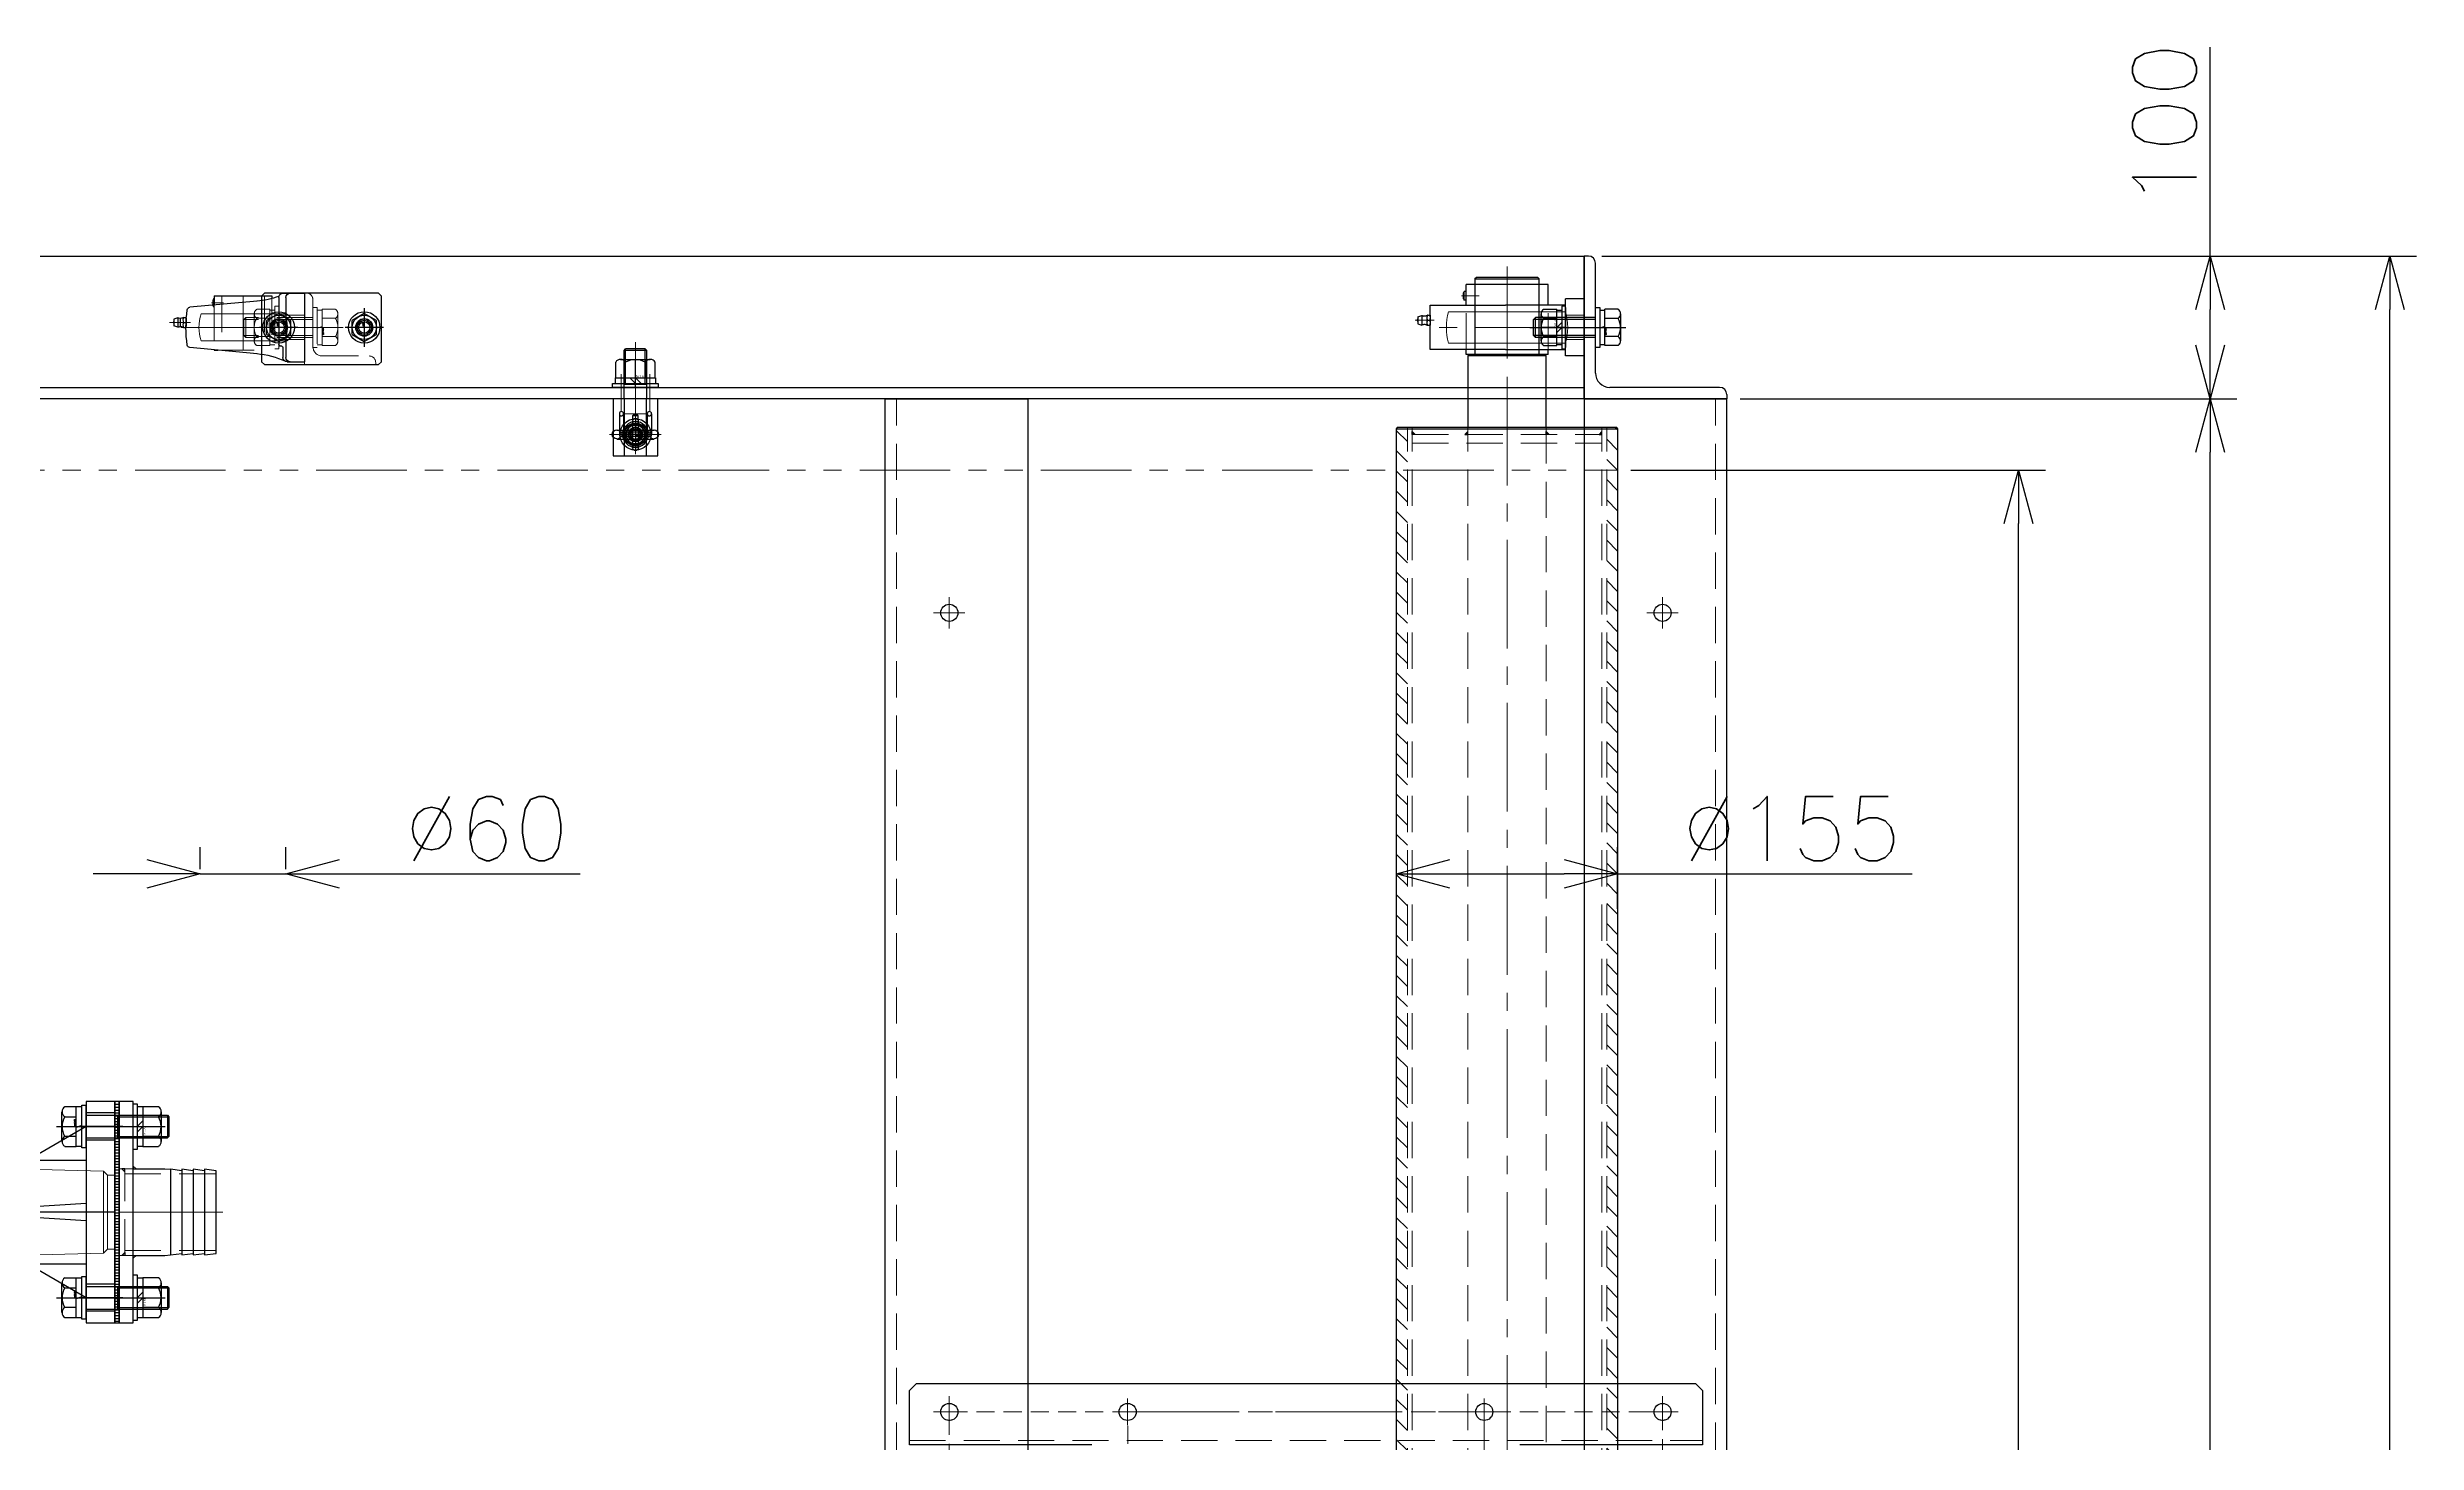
# Model space of a CAD drawing. Header units: millimetres. Extents: x -8731 to 85711, y -14522 to 31379.
# Drawn here: x 72197 to 73858, y 5156 to 6134 of the extents above; entities that cross this region are included whole.
import ezdxf

# ---------------------------------------------------------------- set-up
doc = ezdxf.new("R2010")
doc.units = ezdxf.units.MM
doc.header["$LTSCALE"] = 4
doc.header["$PDMODE"] = 99
doc.header["$PDSIZE"] = 1
for name, pattern in [('CENTER2', [28.575, 19.05, -3.175, 3.175, -3.175]), ('HIDDEN', [9.525, 6.35, -3.175]), ('HIDDEN2', [4.7625, 3.175, -1.5875]), ('PHANTOM2', [31.75, 15.875, -3.175, 3.175, -3.175, 3.175, -3.175])]:
    doc.linetypes.add(name, pattern=pattern)
for name, color, linetype, lineweight in [('03_かくれ線', 6, 'HIDDEN2', 13), ('04_HIDDEN', 2, 'HIDDEN', 13), ('05_CENTER', 4, 'CENTER2', 13), ('06_PHANTOM', 2, 'PHANTOM2', 13), ('08_DIM', 3, 'Continuous', 13)]:
    doc.layers.add(name, color=color, linetype=linetype, lineweight=lineweight)
doc.layers.add('10_DRAFT', color=8, linetype='Continuous', lineweight=0, plot=False)
doc.styles.add('KANJI0', font='txt.shx', dxfattribs={"width": 0.9, "height": 30, "bigfont": 'bigfont'})
doc.styles.add('KSS_TXT', font='txt.shx', dxfattribs={"bigfont": 'extfont2.shx'})
doc.dimstyles.new('KSS_DIM', dxfattribs={"dimscale": 3, "dimtxt": 3, "dimasz": 2.5, "dimexe": 1.25, "dimexo": 0.625, "dimtad": 1, "dimdsep": 46, "dimtxsty": 'KSS_TXT', "dimblk": 'OPEN30', "dimcen": 0, "dimazin": 2, "dimtfac": 0.75, "dimtmove": 0, "dimatfit": 3, "dimldrblk": 'OPEN30', "dimfxl": 1, "dimtolj": 1, "dimarcsym": 0})
pattern_1 = [(45, (-37378.324, 1191.48), (-7.0710678, 7.0710678), [])]

# ---------------------------------------------------------------- blocks, each defined once
blk = doc.blocks.new('M16Nza_1_1_1')
at = {"color": 0}
for p, q in [((-13.9, 17.7), (-13.9, 6.6)), ((-10.4, 19.6), (10.4, 19.6)), ((-6.9, 6.6), (-6.9, 17.7)), ((6.9, 17.7), (6.9, 6.6)), ((13.9, 6.6), (13.9, 17.7)), ((-14, 2.6), (-14, 6.6)), ((-14, 6.6), (14, 6.6)), ((-4, 6.6), (0, 2.6)), ((0, 6.6), (4, 2.6)), ((14, 6.6), (14, 2.6))]:
    blk.add_line(p, q, dxfattribs=at)
at = {"color": 0, "linetype": 'CENTER2'}
blk.add_line((0, 0), (0, 19.6), dxfattribs=at)
at = {"color": 0}
blk.add_lwpolyline([(-16, 2.6), (16, 2.6), (16, 0), (-16, 0)], close=True, dxfattribs=at)
for centre, radius, start, end in [((-10.4, 15.4), 4.16, 33.626, 146.374), ((0, 5.7), 13.8, 60, 120), ((10.4, 15.4), 4.16, 33.626, 146.374)]:
    blk.add_arc(centre, radius, start, end, dxfattribs=at)
at = {"layer": '10_DRAFT', "style": 'KANJI0', "width": 0.82}
blk.add_text('Ｍ１６', height=1.71, dxfattribs=at).set_placement((0.4, 6.8))
blk = doc.blocks.new('A$C0CFD4AA6_1')
at = {"color": 3}
for p, q in [((-7.8, 40), (-7.8, 0)), ((7.8, 40), (7.8, 0))]:
    blk.add_line(p, q, dxfattribs=at)
at = {"color": 0}
for p, q in [((-8, 0), (-8, -33.9)), ((8, -10), (-8, -10)), ((-6.9, -10), (-6.9, -35)), ((6.9, -10), (6.9, -35)), ((8, 0), (8, -33.9)), ((8, -33.9), (-8, -33.9)), ((-8, -33.9), (-6.9, -35)), ((6.9, -35), (-6.9, -35)), ((8, -33.9), (6.9, -35))]:
    blk.add_line(p, q, dxfattribs=at)
blk.add_lwpolyline([(-15.6, 40), (15.6, 40), (15.6, 0), (-15.6, 0)], close=True)
blk.add_circle((0, 25), 5, dxfattribs=at)
at = {"layer": '05_CENTER'}
for p, q in [((0, -39.7), (0, 44.8)), ((9.4, 25), (-9.4, 25))]:
    blk.add_line(p, q, dxfattribs=at)
blk = doc.blocks.new('M8アイナットc_1')
at = {"color": 0}
for p, q in [((-13.1, 3.2), (13.1, 3.2)), ((-13.1, -3.1), (13.1, -3.1))]:
    blk.add_line(p, q, dxfattribs=at)
for centre, radius, start, end in [((-13.1, 0), 3.15, 90, 270), ((0, 0), 8, 23.188, 156.812), ((13.1, 0), 3.15, 270, 90), ((0, 0), 8, 203.188, 336.812)]:
    blk.add_arc(centre, radius, start, end, dxfattribs=at)
at = {"layer": '04_HIDDEN', "color": 0}
for radius in [4, 3.25]:
    blk.add_circle((0, 0), radius, dxfattribs=at)
for centre, radius, start, end in [((-13.1, 0), 3.15, 270, 90), ((0, 0), 8, 156.812, 203.188), ((0, 0), 8, 336.812, 23.188), ((13.1, 0), 3.15, 90, 270)]:
    blk.add_arc(centre, radius, start, end, dxfattribs=at)
at = {"layer": '05_CENTER', "color": 0}
for p, q in [((-18.1, 0), (18.1, 0)), ((0, -10), (0, 10))]:
    blk.add_line(p, q, dxfattribs=at)
blk = doc.blocks.new('8b_1_1_1')
at = {"color": 0, "linetype": 'CENTER2'}
for p, q in [((10.9, 0), (-10.9, 0)), ((0, -10.9), (0, 10.9))]:
    blk.add_line(p, q, dxfattribs=at)
at = {"color": 0}
for p, q in [((-3.8, 6.5), (-7.5, 0)), ((-3.8, 6.5), (-7.5, 0)), ((-7.5, 0), (-3.8, -6.5)), ((-7.5, 0), (-3.8, -6.5)), ((3.8, 6.5), (-3.8, 6.5)), ((3.8, 6.5), (-3.8, 6.5)), ((7.5, 0), (3.8, 6.5)), ((7.5, 0), (3.8, 6.5)), ((3.8, -6.5), (7.5, 0)), ((3.8, -6.5), (7.5, 0)), ((-3.8, -6.5), (3.8, -6.5)), ((-3.8, -6.5), (3.8, -6.5))]:
    blk.add_line(p, q, dxfattribs=at)
for radius in [9, 6.5, 4, 3.25]:
    blk.add_circle((0, 0), radius, dxfattribs=at)
at = {"layer": '10_DRAFT', "style": 'KSS_TXT'}
blk.add_text('M8', height=1, dxfattribs=at).set_placement((0.8, 0.1))
blk = doc.blocks.new('A$C4764547B_1')
at = {"color": 0}
for p, q in [((-2, -9.3), (-2, 9.3)), ((2, -9.3), (2, 9.3))]:
    blk.add_line(p, q, dxfattribs=at)
for centre, start, end in [((0, 9.3), 0, 180), ((0, -9.3), 180, 0)]:
    blk.add_arc(centre, 2, start, end, dxfattribs=at)
at = {"layer": '04_HIDDEN', "color": 0}
for centre, start, end in [((0, 9.3), 180, 0), ((0, -9.3), 0, 180)]:
    blk.add_arc(centre, 2, start, end, dxfattribs=at)
at = {"layer": '10_DRAFT'}
blk.add_line((-2, 0), (2, 0), dxfattribs=at)
blk = doc.blocks.new('A$C5B506AB2_1')
at = {"color": 0}
for p, q in [((-11.2, 14.5), (-11.2, 0)), ((9.8, 1.5), (-9.8, 1.5)), ((-8.3, 14.5), (-8.3, 1.5)), ((-8.3, 1.5), (-7.3, 1.5)), ((8.3, 1.5), (7.3, 1.5)), ((8.3, 14.5), (8.3, 1.5)), ((11.2, 14.5), (11.2, 0)), ((9.8, -1.5), (-9.8, -1.5)), ((-9.8, -1.5), (-7.3, -1.5)), ((9.8, -1.5), (7.3, -1.5))]:
    blk.add_line(p, q, dxfattribs=at)
blk.add_lwpolyline([(2, 11), (2, 13), (-2, 13), (-2, 11)], close=True, dxfattribs=at)
for radius in [11, 7.5, 5]:
    blk.add_circle((0, 0), radius, dxfattribs=at)
for centre, radius, start, end in [((-9.8, 0), 1.5, 90, 270), ((-9.8, 0), 1.5, 180, 270), ((-9.8, 14.5), 1.5, 0, 180), ((-9.8, 14.5), 1.5, 180, 0), ((-9.8, 0), 1.5, 270, 90), ((0, 11.5), 2.5, 36.7713, 143.2287), ((9.8, 14.5), 1.5, 0, 180), ((9.8, 14.5), 1.5, 180, 0), ((9.8, 0), 1.5, 90, 270), ((9.8, 0), 1.5, 270, 90), ((9.8, 0), 1.5, 270, 0)]:
    blk.add_arc(centre, radius, start, end, dxfattribs=at)
at = {"layer": '05_CENTER', "color": 0}
for p, q in [((0, -13.9), (0, 17.9)), ((-14.9, 0), (14.9, 0))]:
    blk.add_line(p, q, dxfattribs=at)
at = {"layer": '10_DRAFT'}
blk.add_line((8.3, 14.5), (-8.3, 14.5), dxfattribs=at)
blk = doc.blocks.new('A$C4C410D0F_1')
at = {"color": 4}
for name in ['M8アイナットc_1', 'A$C4764547B_1']:
    blk.add_blockref(name, (0, 0), dxfattribs=at)
at = {"color": 4, "xscale": -1, "rotation": 180}
blk.add_blockref('A$C5B506AB2_1', (0, 0), dxfattribs=at)
blk.add_blockref('8b_1_1_1', (0, 0))
blk = doc.blocks.new('_Open30')
at = {"color": 0, "linetype": 'ByBlock', "lineweight": -2}
for p, q in [((-1, 0.268), (0, 0)), ((0, 0), (-1, -0.268)), ((0, 0), (-1, 0))]:
    blk.add_line(p, q, dxfattribs=at)
blk = doc.blocks.new('*D4587')
at = {"layer": '08_DIM', "color": 0, "lineweight": -2, "transparency": 16777216}
for p, q in [((73306.8, 5837.9), (73597.3, 5837.9)), ((73578.5, 3975.4), (73578.5, 5800.4)), ((73306.8, 3937.9), (73597.3, 3937.9))]:
    blk.add_line(p, q, dxfattribs=at)
at = {"layer": 'Defpoints', "color": 0, "transparency": 16777216}
for p in [(73297.4, 5837.9), (73578.5, 5837.9), (73297.4, 3937.9)]:
    blk.add_point(p, dxfattribs=at)
at = {"layer": '08_DIM', "color": 0, "lineweight": -2, "transparency": 16777216, "xscale": 37.5, "yscale": 37.5, "zscale": 37.5}
for p, rotation in [((73578.5, 5837.9), 90), ((73578.5, 3937.9), 270)]:
    blk.add_blockref('_Open30', p, dxfattribs=dict(at, rotation=rotation))
at = {"layer": '08_DIM', "color": 0, "transparency": 16777216, "char_height": 45, "attachment_point": 5, "rotation": 90, "style": 'KSS_TXT'}
for s, insert in [('\\A1;(濾布幅)', (73610.4, 4887.9)), ('\\A1;1900', (73546.6, 4887.9))]:
    blk.add_mtext(s, dxfattribs=dict(at, insert=insert))
blk = doc.blocks.new('*D4592')
at = {"layer": '08_DIM', "color": 0, "lineweight": -2, "transparency": 16777216}
for p, q in [((73286.3, 5987.9), (73857.5, 5987.9)), ((73838.8, 3825.4), (73838.8, 5950.4)), ((73286.3, 3787.9), (73857.5, 3787.9))]:
    blk.add_line(p, q, dxfattribs=at)
at = {"layer": 'Defpoints', "color": 0, "transparency": 16777216}
for p in [(73276.9, 5987.9), (73838.8, 5987.9), (73276.9, 3787.9)]:
    blk.add_point(p, dxfattribs=at)
at = {"layer": '08_DIM', "color": 0, "lineweight": -2, "transparency": 16777216, "xscale": 37.5, "yscale": 37.5, "zscale": 37.5}
for p, rotation in [((73838.8, 5987.9), 90), ((73838.8, 3787.9), 270)]:
    blk.add_blockref('_Open30', p, dxfattribs=dict(at, rotation=rotation))
at = {"layer": '08_DIM', "color": 0, "transparency": 16777216, "insert": (73806.9, 4887.9), "char_height": 45, "attachment_point": 5, "rotation": 90, "style": 'KSS_TXT'}
blk.add_mtext('\\A1;2200', dxfattribs=at)
blk = doc.blocks.new('*D4624')
at = {"layer": '08_DIM', "color": 0, "lineweight": -2, "transparency": 16777216}
for p, q in [((73142.4, 5530.5), (73142.4, 5573.6)), ((73297.4, 5530.5), (73297.4, 5573.6)), ((73179.9, 5554.9), (73259.9, 5554.9)), ((73297.4, 5554.9), (73503.8, 5554.9))]:
    blk.add_line(p, q, dxfattribs=at)
at = {"layer": 'Defpoints', "color": 0, "transparency": 16777216}
for p in [(73297.4, 5554.9), (73142.4, 5521.1), (73297.4, 5521.1)]:
    blk.add_point(p, dxfattribs=at)
at = {"layer": '08_DIM', "color": 0, "lineweight": -2, "transparency": 16777216, "xscale": 37.5, "yscale": 37.5, "zscale": 37.5, "rotation": 180}
blk.add_blockref('_Open30', (73142.4, 5554.9), dxfattribs=at)
at = {"layer": '08_DIM', "color": 0, "lineweight": -2, "transparency": 16777216, "xscale": 37.5, "yscale": 37.5, "zscale": 37.5}
blk.add_blockref('_Open30', (73297.4, 5554.9), dxfattribs=at)
at = {"layer": '08_DIM', "color": 0, "transparency": 16777216, "insert": (73419.5, 5586.7), "char_height": 45, "attachment_point": 5, "style": 'KSS_TXT'}
blk.add_mtext('\\A1;%%C155', dxfattribs=at)
blk = doc.blocks.new('A$C448B04A9_1_1_1')
at = {"color": 0}
for p, q in [((3, 100), (0, 100)), ((0, 0), (0, 100)), ((8, 18), (8, 95)), ((0, 0), (100, 0)), ((95, 8), (18, 8)), ((100, 3), (100, 0))]:
    blk.add_line(p, q, dxfattribs=at)
for centre, radius, start, end in [((3, 95), 5, 0, 90), ((18, 18), 10, 180, 270), ((95, 3), 5, 0, 90)]:
    blk.add_arc(centre, radius, start, end, dxfattribs=at)
blk = doc.blocks.new('A$C092B7092_1_1_1')
at = {"color": 0}
blk.add_line((90, 1008), (2590, 1008), dxfattribs=at)
for points in [[(90, 1100), (2590, 1100), (2590, 1000), (90, 1000)], [(2100, 1000), (2200, 1000), (2200, -1000), (2100, -1000)], [(2690, 1000), (2590, 1000), (2590, -1000), (2690, -1000)]]:
    blk.add_lwpolyline(points, close=True, dxfattribs=at)
for centre in [(1674.9, 1050), (1734.9, 1050)]:
    blk.add_circle(centre, 6, dxfattribs=at)
for centre in [(2145, 850), (2645, 850), (2145, 290), (2645, 290)]:
    blk.add_circle(centre, 6)
at = {"layer": '04_HIDDEN'}
for p, q in [((2108, -1000), (2108, 1000)), ((2682, -1000), (2682, 1000))]:
    blk.add_line(p, q, dxfattribs=at)
at = {"layer": '05_CENTER'}
for p, q in [((1684.2, 1050), (1665.6, 1050)), ((1674.9, 1059.3), (1674.9, 1040.7)), ((1744.2, 1050), (1725.6, 1050)), ((1734.9, 1059.3), (1734.9, 1040.7)), ((2610.4, 1050), (2577.9, 1050)), ((1915, 991.1), (1915, 1017.2)), ((1935, 991.1), (1935, 1017.2)), ((2156, 850), (2134, 850)), ((2145, 861), (2145, 839)), ((2656, 850), (2634, 850)), ((2645, 861), (2645, 839)), ((2145, 301), (2145, 279)), ((2645, 301), (2645, 279)), ((2156, 290), (2134, 290)), ((2656, 290), (2634, 290))]:
    blk.add_line(p, q, dxfattribs=at)
at = {"layer": '10_DRAFT'}
blk.add_line((1925, 1000), (1925, 1008), dxfattribs=at)
at = {"color": 0}
blk.add_blockref('A$C448B04A9_1_1_1', (2590, 1000), dxfattribs=at)
blk = doc.blocks.new('*D4658')
at = {"layer": '08_DIM', "color": 0, "lineweight": -2, "transparency": 16777216}
for p, q in [((73712.7, 5987.9), (73712.7, 6134.2)), ((73286.3, 5987.9), (73731.5, 5987.9)), ((73712.7, 5925.4), (73712.7, 5950.4)), ((73383.3, 5887.9), (73731.5, 5887.9))]:
    blk.add_line(p, q, dxfattribs=at)
at = {"layer": 'Defpoints', "color": 0, "transparency": 16777216}
for p in [(73276.9, 5987.9), (73712.7, 5987.9), (73373.9, 5887.9)]:
    blk.add_point(p, dxfattribs=at)
at = {"layer": '08_DIM', "color": 0, "lineweight": -2, "transparency": 16777216, "xscale": 37.5, "yscale": 37.5, "zscale": 37.5}
for p, rotation in [((73712.7, 5987.9), 90), ((73712.7, 5887.9), 270)]:
    blk.add_blockref('_Open30', p, dxfattribs=dict(at, rotation=rotation))
at = {"layer": '08_DIM', "color": 0, "transparency": 16777216, "insert": (73680.8, 6079.8), "char_height": 45, "attachment_point": 5, "rotation": 90, "style": 'KSS_TXT'}
blk.add_mtext('\\A1;100', dxfattribs=at)
blk = doc.blocks.new('*D4659')
at = {"layer": '08_DIM', "color": 0, "lineweight": -2, "transparency": 16777216}
for p, q in [((73383.3, 5887.9), (73731.5, 5887.9)), ((73712.7, 3925.4), (73712.7, 5850.4)), ((73383.3, 3887.9), (73731.5, 3887.9))]:
    blk.add_line(p, q, dxfattribs=at)
at = {"layer": 'Defpoints', "color": 0, "transparency": 16777216}
for p in [(73373.9, 5887.9), (73712.7, 5887.9), (73373.9, 3887.9)]:
    blk.add_point(p, dxfattribs=at)
at = {"layer": '08_DIM', "color": 0, "lineweight": -2, "transparency": 16777216, "xscale": 37.5, "yscale": 37.5, "zscale": 37.5}
for p, rotation in [((73712.7, 5887.9), 90), ((73712.7, 3887.9), 270)]:
    blk.add_blockref('_Open30', p, dxfattribs=dict(at, rotation=rotation))
at = {"layer": '08_DIM', "color": 0, "transparency": 16777216, "insert": (73680.8, 4887.9), "char_height": 45, "attachment_point": 5, "rotation": 90, "style": 'KSS_TXT'}
blk.add_mtext('\\A1;2000', dxfattribs=at)
blk = doc.blocks.new('A$C4E513AF4_1_1_1')
at = {"color": 0}
for p, q in [((-9.5, 17.5), (9.5, 17.5)), ((-14, 0), (-14, 3)), ((-14, 3), (14, 3)), ((14, 0), (-14, 0)), ((-12.7, 15.8), (-12.7, 6.5)), ((12.7, 6.5), (-12.7, 6.5)), ((-12.2, 3), (-12.2, 6.5)), ((-7, 0), (-7, -42.1)), ((-6.4, 6.5), (-6.4, 15.8)), ((-5.6, 0), (-5.6, -43.5)), ((-0.6, 6.5), (0.6, 3)), ((5.6, 0), (5.6, -43.5)), ((6.4, 15.8), (6.4, 6.5)), ((7, 0), (7, -42.1)), ((12.2, 6.5), (12.2, 3)), ((12.7, 15.8), (12.7, 6.5)), ((14, 3), (14, 0)), ((-7, -42.1), (-5.6, -43.5)), ((7, -42.1), (-7, -42.1)), ((5.6, -43.5), (-5.6, -43.5)), ((7, -42.1), (5.6, -43.5))]:
    blk.add_line(p, q, dxfattribs=at)
at = {"color": 0, "linetype": 'CENTER2'}
blk.add_line((0, -46.1), (0, 21.2), dxfattribs=at)
at = {"color": 0}
for centre, radius, start, end in [((-9.5, 13.7), 3.81, 33.626, 146.374), ((0, 4.8), 12.7, 60, 120), ((9.5, 13.7), 3.81, 33.626, 146.374)]:
    blk.add_arc(centre, radius, start, end, dxfattribs=at)
at = {"layer": '10_DRAFT', "ltscale": 3, "style": 'KANJI0', "width": 0.82}
blk.add_text('M14x50', height=1, dxfattribs=at).set_placement((0.5, 6.6))
blk = doc.blocks.new('M14Nza_1_1_1')
at = {"color": 0}
for p, q in [((-9.5, 17.1), (9.5, 17.1)), ((-12.7, 15.4), (-12.7, 6.1)), ((-12.7, 6.1), (12.7, 6.1)), ((-12.2, 2.6), (-12.2, 6.1)), ((-6.4, 6.1), (-6.4, 15.4)), ((-3.5, 6.1), (0, 2.6)), ((0, 6.1), (3.5, 2.6)), ((6.4, 15.4), (6.4, 6.1)), ((12.2, 6.1), (12.2, 2.6)), ((12.7, 15.4), (12.7, 6.1))]:
    blk.add_line(p, q, dxfattribs=at)
at = {"color": 0, "linetype": 'CENTER2'}
blk.add_line((0, 0), (0, 17.1), dxfattribs=at)
at = {"color": 0}
blk.add_lwpolyline([(-15, 0), (15, 0), (15, 2.6), (-15, 2.6)], close=True, dxfattribs=at)
for centre, radius, start, end in [((-9.5, 13.3), 3.81, 33.626, 146.374), ((0, 4.4), 12.7, 60, 120), ((9.5, 13.3), 3.81, 33.626, 146.374)]:
    blk.add_arc(centre, radius, start, end, dxfattribs=at)
at = {"layer": '10_DRAFT', "ltscale": 3, "style": 'KANJI0', "width": 0.82}
blk.add_text('Ｍ１４', height=1.5, dxfattribs=at).set_placement((0.4, 6.2))
blk = doc.blocks.new('MUCP209b_1_1_1')
at = {"color": 0}
for p, q in [((-7.4, 116.5), (-8.3, 113.8)), ((-7.4, 116.5), (-2.6, 116.5)), ((-2.6, 116.5), (-1.7, 113.8)), ((-15.5, 108), (-15.5, 55.2)), ((-8.5, 108), (-15.5, 108)), ((-6.8, 110), (-8.5, 110)), ((-8.5, 109.7), (-8.5, 108.3)), ((-8.5, 108), (-6.8, 108)), ((-8.3, 113.8), (-1.7, 113.8)), ((-3.3, 110), (-6.8, 110)), ((-6.8, 108), (-3.3, 108)), ((-5, 109.7), (-5, 108.3)), ((-1.5, 110), (-3.3, 110)), ((-3.3, 108), (-1.5, 108)), ((-1.5, 109.7), (-1.5, 108.3)), ((15.5, 108), (-1.5, 108)), ((15.5, 55.2), (15.5, 108)), ((-24.3, 84.5), (-25.2, 84)), ((-19.2, 84), (-25.2, 84)), ((-25.2, 82.6), (-25.2, 84)), ((-20.1, 84.5), (-24.3, 84.5)), ((-20.1, 84.5), (-19.2, 84)), ((-19.2, 82.6), (-19.2, 84)), ((-15.5, 82.6), (-30.2, 82.6)), ((-30.2, 25.3), (-30.2, 82.6)), ((19, 82.6), (15.5, 82.6)), ((19, 25.3), (19, 82.6)), ((-15.5, 13), (-15.5, 55.2)), ((15.5, 55.2), (15.5, 13)), ((-15.5, 25.3), (-30.2, 25.3)), ((19, 25.3), (15.5, 25.3)), ((-14, 13), (-20, 13)), ((-20, 0), (-20, 13)), ((-14, 0), (-20, 0)), ((-14, 13), (14, 13)), ((-14, 0), (14, 0)), ((20, 13), (14, 13)), ((20, 0), (14, 0)), ((20, 0), (20, 13))]:
    blk.add_line(p, q, dxfattribs=at)
for centre, radius, start, end in [((-5, 115.2), 1.59, 54.1961, 125.8039), ((-13.7, 112.9), 6, 330.761, 348.6534), ((-5, 113.8), 3.3, 180, 207.487), ((-8.6, 111.9), 0.8, 348.6534, 27.487), ((-1.4, 111.9), 0.8, 152.513, 191.3466), ((-5, 113.8), 3.3, 332.513, 0), ((3.7, 112.9), 6, 191.3466, 209.239)]:
    blk.add_arc(centre, radius, start, end, dxfattribs=at)
for points, weights in [([(-6.8, 110), (-7.6, 110), (-8.5, 109.7)], [1, 1.07194812406, 1.06657306684]), ([(-8.5, 109.7), (-8.5, 110), (-8.5, 110)], [1.06657306684, 1.07194812406, 1]), ([(-8.5, 108.3), (-7.6, 108), (-6.8, 108)], [1.06657306684, 1.07194812406, 1]), ([(-8.5, 108), (-8.5, 108), (-8.5, 108.3)], [1, 1.07194812406, 1.06657306684]), ([(-5, 109.7), (-5.9, 110), (-6.8, 110)], [1.06657306684, 1.07194812406, 1]), ([(-6.8, 108), (-5.9, 108), (-5, 108.3)], [1, 1.07194812406, 1.06657306684]), ([(-3.3, 110), (-4.1, 110), (-5, 109.7)], [1, 1.07194812406, 1.06657306684]), ([(-5, 108.3), (-4.1, 108), (-3.3, 108)], [1.06657306684, 1.07194812406, 1]), ([(-1.5, 109.7), (-2.4, 110), (-3.3, 110)], [1.06657306684, 1.07194812406, 1]), ([(-3.3, 108), (-2.4, 108), (-1.5, 108.3)], [1, 1.07194812406, 1.06657306684]), ([(-1.5, 110), (-1.5, 110), (-1.5, 109.7)], [1, 1.07194812406, 1.06657306684]), ([(-1.5, 108.3), (-1.5, 108), (-1.5, 108)], [1.06657306684, 1.07194812406, 1])]:
    blk.add_rational_spline(points, weights, degree=2, dxfattribs=at)
at = {"layer": '04_HIDDEN', "color": 0}
for p, q in [((19, 76.5), (-30.2, 76.5)), ((15.5, 82.6), (-15.5, 82.6)), ((19, 31.5), (-30.2, 31.5)), ((15.5, 25.3), (-15.5, 25.3)), ((-8.5, 13), (-8.5, 0)), ((8.5, 13), (8.5, 0))]:
    blk.add_line(p, q, dxfattribs=at)
at = {"layer": '05_CENTER', "color": 0}
for p, q in [((-5, 105.2), (-5, 118.4)), ((0, 0), (0, 111.6)), ((-22.2, 85.9), (-22.2, 73.5))]:
    blk.add_line(p, q, dxfattribs=at)
at = {"layer": '10_DRAFT'}
for p, q in [((-11, 95.1), (-11, 12.9)), ((11, 95.1), (11, 12.9)), ((-30.2, 54), (19, 54))]:
    blk.add_line(p, q, dxfattribs=at)
for start, end in [(74.9997, 105.0003), (254.9997, 285.0003)]:
    blk.add_arc((0, 54), 42.5, start, end, dxfattribs=at)
blk = doc.blocks.new('A$C67F20274_1_1_1')
h = blk.add_hatch(color=3)
h.dxf.hatch_style = 1
h.paths.add_polyline_path([(0, -2), (0, 0), (-2, 0)])
at = {"color": 3}
blk.add_lwpolyline([(0, 0), (-2, 0), (-2, 0), (0, -2)], close=True, dxfattribs=at)
blk = doc.blocks.new('A$C0D2E09A6_1_1_1')
h = blk.add_hatch()
h.set_pattern_fill('_USER', color=3, scale=10, angle=45, pattern_type=0)
h.set_pattern_definition(pattern_1)
h.paths.add_polyline_path([(980, 69.9), (979, 69.9), (979, 77.5), (980, 76.5)])
h.paths.add_polyline_path([(979, 69.9), (-980, 69.9), (-980, 76.5), (-979, 77.5), (979, 77.5)])
h = blk.add_hatch()
h.set_pattern_fill('_USER', color=3, scale=10, angle=45, pattern_type=0)
h.set_pattern_definition(pattern_1)
h.paths.add_polyline_path([(979, -77.5), (980, -76.5), (980, -69.9), (979, -69.9)])
h.paths.add_polyline_path([(979, -69.9), (-980, -69.9), (-980, -76.5), (-979, -77.5), (979, -77.5)])
at = {"color": 0}
for p, q in [((-979, 77.5), (-979, -77.5)), ((979, 77.5), (979, -77.5)), ((-1224, 22.5), (-1224, 7)), ((-1030, -27.5), (-1030, 27.5)), ((1030, -27.5), (1030, 27.5)), ((1084, 22.5), (1084, -22.5)), ((-1142, 7), (-1225, 7)), ((-1225, -7), (-1142, -7)), ((-1224, -7), (-1224, -22.5))]:
    blk.add_line(p, q, dxfattribs=at)
for points in [[(-979, 77.5), (979, 77.5), (980, 76.5), (980, -76.5), (979, -77.5), (-979, -77.5), (-980, -76.5), (-980, 76.5)], [(-1031, 22.5), (-1031, -22.5), (-1224, -22.5), (-1225, -21.5), (-1225, 21.5), (-1224, 22.5)], [(1031, 22.5), (1031, -22.5), (1084, -22.5), (1085, -21.5), (1085, 21.5), (1084, 22.5)]]:
    blk.add_lwpolyline(points, close=True, dxfattribs=at)
for points in [[(-980, -27.5), (-1030, -27.5), (-1031, -26.5), (-1031, 26.5), (-1030, 27.5), (-980, 27.5)], [(980, -27.5), (1030, -27.5), (1031, -26.5), (1031, 26.5), (1030, 27.5), (980, 27.5)]]:
    blk.add_lwpolyline(points, dxfattribs=at)
blk.add_arc((-1142, 0), 7, 270, 90, dxfattribs=at)
at = {"layer": '04_HIDDEN'}
for p, q in [((-980, 69.9), (980, 69.9)), ((-980, 66.5), (980, 66.5)), ((-975, 66.5), (-975, -66.5)), ((-969, 66.5), (-969, -66.5)), ((969, 66.5), (969, -66.5)), ((975, 66.5), (975, -66.5)), ((-1193, 8), (-1225, 8)), ((-1225, 6.3), (-1187, 6.3)), ((-1193, -8), (-1193, 8)), ((-1187, 6.3), (-1183.4, 0)), ((-1187, 6.3), (-1187, -6.2)), ((-1183.4, 0), (-1187, -6.2)), ((-1187, -6.2), (-1225, -6.2)), ((-1225, -8), (-1193, -8)), ((-980, -66.5), (980, -66.5)), ((-980, -69.9), (980, -69.9))]:
    blk.add_line(p, q, dxfattribs=at)
for points in [[(-980, 27.5), (980, 27.5)], [(980, -27.5), (-980, -27.5)]]:
    blk.add_lwpolyline(points, dxfattribs=at)
at = {"layer": '05_CENTER'}
blk.add_line((-1232.4, 0), (1092.6, 0), dxfattribs=at)
at = {"layer": '10_DRAFT'}
blk.add_line((0, 77.5), (0, -77.5), dxfattribs=at)
for p in [(-975, 66.5), (-975, -27.5)]:
    blk.add_blockref('A$C67F20274_1_1_1', p)
at = {"xscale": -1}
for p in [(975, 66.5), (975, -27.5)]:
    blk.add_blockref('A$C67F20274_1_1_1', p, dxfattribs=at)
at = {"xscale": -1, "rotation": 180}
for p in [(-975, 27.5), (-975, -66.5)]:
    blk.add_blockref('A$C67F20274_1_1_1', p, dxfattribs=at)
at = {"rotation": 180}
for p in [(975, 27.5), (975, -66.5)]:
    blk.add_blockref('A$C67F20274_1_1_1', p, dxfattribs=at)
blk = doc.blocks.new('A$C26C2434A_1_1')
at = {"layer": '05_CENTER'}
blk.add_line((-10.3, 0), (18.2, 0), dxfattribs=at)
for name, p, rotation in [('A$C0D2E09A6_1_1_1', (-54, -1050), 90), ('A$C4E513AF4_1_1_1', (8, 0), 270), ('M14Nza_1_1_1', (-13, 0), 90), ('A$C4E513AF4_1_1_1', (8, -2100), 270), ('M14Nza_1_1_1', (-13, -2100), 90)]:
    blk.add_blockref(name, p, dxfattribs=dict(rotation=rotation))
at = {"color": 4, "xscale": -1, "rotation": 89.99999999999993}
blk.add_blockref('MUCP209b_1_1_1', (0, 0), dxfattribs=at)
at = {"color": 4, "rotation": 90}
blk.add_blockref('MUCP209b_1_1_1', (0, -2100), dxfattribs=at)
blk = doc.blocks.new('A$C18DB4058_1_1')
at = {"rotation": 270}
blk.add_blockref('A$C26C2434A_1_1', (2130.2, -54), dxfattribs=at)
blk = doc.blocks.new('A$C73951639_1_1_1')
at = {"color": 0}
for p, q in [((10, -30.3), (10, 30.3)), ((10, 30.3), (32, 30.3)), ((32, 30.3), (36, 30.1)), ((44, 29), (36, 30.1)), ((36, 30.1), (36, -30)), ((52, 29), (44, 30.1)), ((44, 30.1), (44, -30)), ((60, 29), (52, 30.1)), ((52, 30.1), (52, -30)), ((68, 29), (60, 30.1)), ((60, 30.1), (60, -30)), ((68, -28.9), (68, 29)), ((10, -30.3), (32, -30.3)), ((32, -30.3), (36, -30)), ((36, -30), (44, -28.9)), ((44, -30), (52, -28.9)), ((52, -30), (60, -28.9)), ((60, -30), (68, -28.9))]:
    blk.add_line(p, q, dxfattribs=at)
blk.add_lwpolyline([(10, 77.5), (0, 77.5), (0, -77.5), (10, -77.5)], close=True, dxfattribs=at)
at = {"color": 3}
for points in [[(4, 30.3), (2, 30.3), (4, 28.3), (4, 28.3)], [(10, 30.3), (12, 30.3), (10, 32.3), (10, 32.3)], [(4, -30.3), (2, -30.3), (4, -28.3), (4, -28.3)], [(10, -30.3), (12, -30.3), (10, -32.3), (10, -32.3)]]:
    blk.add_lwpolyline(points, close=True, dxfattribs=at)
at = {"layer": '04_HIDDEN'}
for p, q in [((10, 30.3), (0, 30.3)), ((4, -30.3), (4, 30.3)), ((4, 26.8), (68, 26.8)), ((10, -30.3), (0, -30.3)), ((4, -26.8), (68, -26.8))]:
    blk.add_line(p, q, dxfattribs=at)
at = {"layer": '05_CENTER'}
for p, q in [((-8, 60), (18, 60)), ((0, 0), (72.7, 0)), ((68, 0), (10, 0)), ((-8, -60), (18, -60))]:
    blk.add_line(p, q, dxfattribs=at)
blk = doc.blocks.new('A$C4CA70B29_1_1_1')
h = blk.add_hatch()
h.set_pattern_fill('_USER', color=3, scale=2, pattern_type=0)
h.set_pattern_definition([(0, (-6784.6076, -8968.539), (0, 2), [])])
h.paths.add_polyline_path([(0, 77.5), (-3, 77.5), (-3, -77.5), (0, -77.5)])
at = {"color": 3}
blk.add_lwpolyline([(0, 77.5), (-3, 77.5), (-3, -77.5), (0, -77.5)], close=True, dxfattribs=at)
blk = doc.blocks.new('A$C598F6B99_1_1')
at = {"color": 0}
for p, q in [((-10.4, 17), (10.4, 17)), ((-15, 0), (-15, 3)), ((-15, 3), (15, 3)), ((-15, 0), (15, 0)), ((-14, 3), (-14, 7)), ((-14, 7), (14, 7)), ((-13.9, 15.1), (-13.9, 7)), ((-8, 0), (-8, -56.9)), ((-6.9, 7), (-6.9, 15.1)), ((0.7, 3), (-0.7, 7)), ((6.9, 15.1), (6.9, 7)), ((8, 0), (8, -56.9)), ((13.8, 7), (13.8, 15.1)), ((14, 7), (14, 3)), ((15, 3), (15, 0)), ((8, -22), (-8, -22)), ((-6.9, -22), (-6.9, -58)), ((6.9, -22), (6.9, -58)), ((8, -56.9), (-8, -56.9)), ((-8, -56.9), (-6.9, -58)), ((6.9, -58), (-6.9, -58)), ((8, -56.9), (6.9, -58))]:
    blk.add_line(p, q, dxfattribs=at)
at = {"color": 0, "linetype": 'CENTER2'}
blk.add_line((0, 20.9), (0, -61), dxfattribs=at)
at = {"color": 0}
for centre, radius, start, end in [((-10.4, 12.8), 4.16, 33.626, 146.374), ((0, 3.1), 13.8, 60, 120), ((10.4, 12.8), 4.16, 33.626, 146.374)]:
    blk.add_arc(centre, radius, start, end, dxfattribs=at)
at = {"layer": '10_DRAFT', "style": 'KANJI0', "width": 0.82}
blk.add_text('M16x65', height=1, dxfattribs=at).set_placement((0.4, 7.5))
blk = doc.blocks.new('TSフランジ-JIS10K-50mmb_1')
at = {"color": 0}
for p, q in [((-36.5, 71), (36.5, 71)), ((-36.5, 20), (-36.5, 71)), ((36.5, 71), (36.5, 20)), ((-60, 20), (-36.5, 60.7)), ((-6, 20), (-3.5, 60.7)), ((3.5, 60.7), (-3.5, 60.7)), ((6, 20), (3.5, 60.7)), ((60, 20), (36.5, 60.7)), ((77.5, 20), (-77.5, 20)), ((-77.5, 20), (-77.5, 0)), ((77.5, 0), (77.5, 20)), ((-77.5, 0), (77.5, 0))]:
    blk.add_line(p, q, dxfattribs=at)
at = {"color": 0, "linetype": 'CENTER2'}
for p, q in [((0, 0), (0, 71)), ((-60, -5.6), (-60, 25.3)), ((60, -5.6), (60, 25.3))]:
    blk.add_line(p, q, dxfattribs=at)
at = {"color": 0, "linetype": 'HIDDEN'}
for p, q in [((-69.5, 0), (-69.5, 20)), ((-50.5, 0), (-50.5, 20)), ((50.5, 0), (50.5, 20)), ((69.5, 0), (69.5, 20))]:
    blk.add_line(p, q, dxfattribs=at)
at = {"layer": '10_DRAFT'}
for p, q in [((-30.4, 71), (-28.7, 8)), ((30.4, 71), (28.7, 8)), ((-28.7, 8), (28.7, 8)), ((-28.7, 8), (-26, 5)), ((-26, 5), (-26, 0)), ((-26, 5), (26, 5)), ((28.7, 8), (26, 5)), ((26, 5), (26, 0))]:
    blk.add_line(p, q, dxfattribs=at)
blk = doc.blocks.new('A$C3D25287D_1_1_1')
for p, q in [((0, 30), (81.5, 30)), ((0, -30), (81.5, -30))]:
    blk.add_line(p, q)
at = {"layer": '05_CENTER'}
blk.add_line((0, 0), (136.5, 0), dxfattribs=at)
at = {"color": 4, "rotation": 90}
blk.add_blockref('TSフランジ-JIS10K-50mmb_1', (152.5, 0), dxfattribs=at)
for name, p, rotation in [('A$C598F6B99_1_1', (132.5, 60), 90), ('M16Nza_1_1_1', (165.5, 60), 270), ('A$C598F6B99_1_1', (132.5, -60), 90), ('M16Nza_1_1_1', (165.5, -60), 270)]:
    blk.add_blockref(name, p, dxfattribs=dict(rotation=rotation))
for name in ['A$C73951639_1_1_1', 'A$C4CA70B29_1_1_1']:
    blk.add_blockref(name, (155.5, 0))
blk = doc.blocks.new('A$C3C656437_1_1_1')
at = {"rotation": 270}
blk.add_blockref('A$C3D25287D_1_1_1', (1510, 1557.5), dxfattribs=at)
blk = doc.blocks.new('A$C6E312E5A_1_1_1')
at = {"color": 0}
for p, q in [((0, 0), (0, -50)), ((0, 0), (50, 0)), ((50, -1.5), (50, 0)), ((6, -45.5), (6, -12.5)), ((12.5, -6), (45.5, -6)), ((1.5, -50), (0, -50))]:
    blk.add_line(p, q, dxfattribs=at)
for centre, radius, start, end in [((12.5, -12.5), 6.5, 90, 180), ((45.5, -1.5), 4.5, 270, 0), ((1.5, -45.5), 4.5, 270, 0)]:
    blk.add_arc(centre, radius, start, end, dxfattribs=at)
blk = doc.blocks.new('A$C11F4477C_1_1_1')
at = {"color": 0}
blk.add_lwpolyline([(-8, 41), (72, 41), (74, 39), (74, -7), (72, -9), (-8, -9), (-10, -7), (-10, 39)], close=True, dxfattribs=at)
for centre in [(2, 15), (62, 15)]:
    blk.add_circle(centre, 6, dxfattribs=at)
at = {"layer": '05_CENTER'}
for p, q in [((2, 4.7), (2, 25.3)), ((62, 4.7), (62, 25.3)), ((12.3, 15), (-8.3, 15)), ((32.6, 15), (13.4, 15)), ((72.3, 15), (51.7, 15))]:
    blk.add_line(p, q, dxfattribs=at)
at = {"layer": '04_HIDDEN'}
blk.add_blockref('A$C6E312E5A_1_1_1', (20, 41), dxfattribs=at)
blk = doc.blocks.new('A$C70D42784_1_1_1')
blk.add_blockref('A$C11F4477C_1_1_1', (0, -15))
blk = doc.blocks.new('MUCAP206Jb_1_1_1')
at = {"color": 0}
for p, q in [((-7, 84.6), (-7, 83.3)), ((-6.8, 88.7), (-5.9, 91.4)), ((-6.8, 88.7), (-0.2, 88.7)), ((-6.3, 87), (-0.7, 87)), ((-5.9, 91.4), (-1.1, 91.4)), ((-3.5, 84.6), (-3.5, 83.3)), ((-0.2, 88.7), (-1.1, 91.4)), ((0, 84.6), (0, 83.3)), ((-18.4, 33.2), (-14.1, 80.3)), ((-5.3, 82.9), (-1.8, 82.9)), ((18.4, 33.2), (14.1, 80.3)), ((-22.2, 63.2), (-22.2, 22.7)), ((-22.2, 63.2), (-15.7, 63.2)), ((-20.2, 63.4), (-19.3, 63.9)), ((-14.2, 63.4), (-20.2, 63.4)), ((-20.2, 63.2), (-20.2, 63.4)), ((-19.6, 63.2), (-19.6, 63.7)), ((-15.1, 63.9), (-19.3, 63.9)), ((-14.2, 63.4), (-15.1, 63.9)), ((-14.8, 63.2), (-14.8, 63.7)), ((-14.2, 63.2), (-14.2, 63.4)), ((15.7, 63.2), (15.9, 63.2)), ((15.9, 63.2), (15.9, 60.7)), ((-22.2, 22.7), (-20.3, 22.7)), ((-21, 18), (12, 18)), ((13, 17), (13, 16)), ((-24, 15), (-24, 0)), ((-24, 0), (24, 0)), ((-21, 13), (21, 13)), ((14, 15), (21, 15)), ((24, 12), (24, 0))]:
    blk.add_line(p, q, dxfattribs=at)
for centre, radius, start, end in [((-12.3, 87.4), 6, 332.3723, 353.8983), ((-5.3, 80.6), 4.32, 66.1022, 113.8978), ((-5.3, 87.2), 4.32, 246.1022, 293.8978), ((-3.5, 88.7), 3.3, 180, 208.0616), ((-7.1, 86.8), 0.8, 353.8983, 28.0616), ((-3.5, 89.9), 1.59, 69.555, 110.445), ((-1.8, 80.6), 4.32, 66.1022, 113.8978), ((-1.8, 87.2), 4.32, 246.1022, 293.8978), ((0.1, 86.8), 0.8, 151.9384, 186.1017), ((5.3, 87.4), 6, 186.1017, 207.6277), ((-3.5, 88.7), 3.3, 331.9384, 0), ((-12.1, 80.1), 2, 98.6248, 174.8683), ((0, 0), 83, 81.3752, 98.6248), ((12.1, 80.1), 2, 5.1317, 81.3752), ((-21, 15), 3, 90, 180), ((-78.1, 38.6), 60, 339.8449, 354.8683), ((12, 17), 1, 0, 90), ((78.1, 38.6), 60, 185.1317, 204.9402), ((-21, 10), 3, 90, 180), ((14, 16), 1, 180, 270), ((21, 12), 3, 0, 90), ((21, 10), 3, 0, 90)]:
    blk.add_arc(centre, radius, start, end, dxfattribs=at)
at = {"layer": '04_HIDDEN', "color": 0}
for p, q in [((-22.2, 57.9), (15.9, 57.9)), ((-15.7, 63.2), (15.7, 63.2)), ((15.9, 60.7), (15.9, 22.7)), ((-22.2, 27.9), (15.9, 27.9)), ((-20.3, 22.7), (15.9, 22.7)), ((-8.5, 18), (-8.5, 0)), ((8.5, 18), (8.5, 0))]:
    blk.add_line(p, q, dxfattribs=at)
at = {"layer": '05_CENTER', "color": 0}
for p, q in [((-3.5, 79.9), (-3.5, 94.5)), ((0, 86.4), (0, 0)), ((-17.2, 65.2), (-17.2, 56.6))]:
    blk.add_line(p, q, dxfattribs=at)
at = {"layer": '10_DRAFT'}
for p, q in [((-9.5, 72.4), (-9.5, 13.4)), ((9.5, 72.4), (9.5, 13.4)), ((-22.2, 42.9), (15.9, 42.9))]:
    blk.add_line(p, q, dxfattribs=at)
for start, end in [(72.1545, 107.8455), (252.1545, 287.8455)]:
    blk.add_arc((0, 42.9), 31, start, end, dxfattribs=at)
blk = doc.blocks.new('A$C65894FD0_1_1_1')
at = {"color": 0}
for p, q in [((-9.5, 17.5), (9.5, 17.5)), ((-14, 0), (-14, 3)), ((-14, 3), (14, 3)), ((14, 0), (-14, 0)), ((-12.7, 15.8), (-12.7, 6.5)), ((12.7, 6.5), (-12.7, 6.5)), ((-12.2, 3), (-12.2, 6.5)), ((-7, 0), (-7, -47.1)), ((-6.4, 6.5), (-6.4, 15.8)), ((-5.6, 0), (-5.6, -48.5)), ((-0.6, 6.5), (0.6, 3)), ((5.6, 0), (5.6, -48.5)), ((6.4, 15.8), (6.4, 6.5)), ((7, 0), (7, -47.1)), ((12.2, 6.5), (12.2, 3)), ((12.7, 15.8), (12.7, 6.5)), ((14, 3), (14, 0)), ((-7, -47.1), (-5.6, -48.5)), ((7, -47.1), (-7, -47.1)), ((5.6, -48.5), (-5.6, -48.5)), ((7, -47.1), (5.6, -48.5))]:
    blk.add_line(p, q, dxfattribs=at)
at = {"color": 0, "linetype": 'CENTER2'}
blk.add_line((0, -51.1), (0, 21.2), dxfattribs=at)
at = {"color": 0}
for centre, radius, start, end in [((-9.5, 13.7), 3.81, 33.626, 146.374), ((0, 4.8), 12.7, 60, 120), ((9.5, 13.7), 3.81, 33.626, 146.374)]:
    blk.add_arc(centre, radius, start, end, dxfattribs=at)
at = {"layer": '10_DRAFT', "ltscale": 3, "style": 'KANJI0', "width": 0.82}
blk.add_text('M14x55', height=1, dxfattribs=at).set_placement((0.5, 6.6))
blk = doc.blocks.new('10b_2_1')
at = {"color": 0, "linetype": 'CENTER2'}
for p, q in [((13.5, 0), (-13.5, 0)), ((0, -13.5), (0, 13.5))]:
    blk.add_line(p, q, dxfattribs=at)
at = {"color": 0}
for p, q in [((-4.9, 8.5), (-9.8, 0)), ((-9.8, 0), (-4.9, -8.5)), ((-4.9, 8.5), (4.9, 8.5)), ((9.8, 0), (4.9, 8.5)), ((4.9, -8.5), (9.8, 0)), ((-4.9, -8.5), (4.9, -8.5))]:
    blk.add_line(p, q, dxfattribs=at)
for radius in [11, 8.49, 5, 4]:
    blk.add_circle((0, 0), radius, dxfattribs=at)
at = {"layer": '10_DRAFT', "style": 'KSS_TXT'}
blk.add_text('M10', height=1.25, dxfattribs=at).set_placement((0.3, 0.1))
blk = doc.blocks.new('A$C199C2282_1_1')
at = {"color": 4, "xscale": -1}
blk.add_blockref('MUCAP206Jb_1_1_1', (2100, 42), dxfattribs=at)
at = {"xscale": -1, "rotation": 89.99999999999993}
blk.add_blockref('A$C70D42784_1_1_1', (2100, 62), dxfattribs=at)
for p in [(2100, 60), (2100, 0)]:
    blk.add_blockref('10b_2_1', p)
at = {"layer": '04_HIDDEN', "rotation": 180}
blk.add_blockref('A$C65894FD0_1_1_1', (2100, 36), dxfattribs=at)
at = {"layer": '04_HIDDEN'}
blk.add_blockref('M14Nza_1_1_1', (2100, 60), dxfattribs=at)
blk = doc.blocks.new('*D4712')
at = {"layer": '08_DIM', "color": 0, "lineweight": -2, "transparency": 16777216}
for p, q in [((72303.9, 5558.2), (72303.9, 5573.6)), ((72363.9, 5558.2), (72363.9, 5573.6)), ((72266.4, 5554.9), (72228.9, 5554.9)), ((72303.9, 5554.9), (72363.9, 5554.9)), ((72401.4, 5554.9), (72570.2, 5554.9))]:
    blk.add_line(p, q, dxfattribs=at)
at = {"layer": 'Defpoints', "color": 0, "transparency": 16777216}
for p in [(72303.9, 5548.9), (72363.9, 5554.9), (72363.9, 5548.9)]:
    blk.add_point(p, dxfattribs=at)
at = {"layer": '08_DIM', "color": 0, "lineweight": -2, "transparency": 16777216, "xscale": 37.5, "yscale": 37.5, "zscale": 37.5}
blk.add_blockref('_Open30', (72303.9, 5554.9), dxfattribs=at)
at = {"layer": '08_DIM', "color": 0, "lineweight": -2, "transparency": 16777216, "xscale": 37.5, "yscale": 37.5, "zscale": 37.5, "rotation": 180}
blk.add_blockref('_Open30', (72363.9, 5554.9), dxfattribs=at)
at = {"layer": '08_DIM', "color": 0, "transparency": 16777216, "insert": (72504.6, 5586.7), "char_height": 45, "attachment_point": 5, "style": 'KSS_TXT'}
blk.add_mtext('\\A1;%%C60', dxfattribs=at)

msp = doc.modelspace()

# ---------------------------------------------------------------- linework, layer by layer
at = {"color": 0}
msp.add_lwpolyline([(72928.9351, 5154.90432), (72800.9351, 5154.90432), (72800.9351, 5192.90432), (72805.9351, 5197.90432), (73351.9351, 5197.90432), (73356.9351, 5192.90432), (73356.9351, 5154.90432), (73228.9351, 5154.90432)], dxfattribs=at)
for centre in [(72953.9351, 5177.90432), (73203.9351, 5177.90432)]:
    msp.add_circle(centre, 6, dxfattribs=at)
at = {"layer": '03_かくれ線'}
msp.add_lwpolyline([(72828.93592, 4037.90432), (72828.93592, 5177.90432), (73328.9351, 5177.90432), (73328.9351, 4037.90432)], close=True, dxfattribs=at)
for centre in [(72828.93592, 5177.90432), (73328.9351, 5177.90432)]:
    msp.add_circle(centre, 6, dxfattribs=at)
at = {"layer": '04_HIDDEN'}
msp.add_line((72800.9351, 5157.90432), (73356.9351, 5157.90432), dxfattribs=at)
at = {"layer": '05_CENTER'}
for p, q in [((72953.9351, 5168.56327), (72953.9351, 5187.24537)), ((73203.9351, 5168.56327), (73203.9351, 5187.24537)), ((72944.59405, 5177.90432), (72963.27615, 5177.90432)), ((73194.59405, 5177.90432), (73213.27615, 5177.90432))]:
    msp.add_line(p, q, dxfattribs=at)
msp.add_lwpolyline([(72953.972, 4037.90432), (72953.972, 5177.94858), (73203.972, 5177.94858), (73203.972, 4037.90432)], close=True, dxfattribs=at)
at = {"layer": '06_PHANTOM', "color": 6}
msp.add_lwpolyline([(70988.13459, 5837.90432), (73297.43592, 5837.90432), (73297.43592, 3937.90432), (70988.13459, 3937.90432)], close=True, dxfattribs=at)

# ---------------------------------------------------------------- block references
for name, p in [('A$C092B7092_1_1_1', (70683.93592, 4887.90432)), ('M16Nza_1_1_1', (72608.93591, 5895.90432))]:
    msp.add_blockref(name, p)
at = {"rotation": 90}
for name, p in [('A$C18DB4058_1_1', (73219.93592, 3807.70432)), ('A$C199C2282_1_1', (72418.83592, 3837.90432)), ('A$C3C656437_1_1_1', (73648.93593, 3807.90432))]:
    msp.add_blockref(name, p, dxfattribs=at)
at = {"xscale": -1, "rotation": 180}
for name, p in [('A$C0CFD4AA6_1', (72608.93592, 5887.90432)), ('A$C4C410D0F_1', (72608.93592, 5862.90432))]:
    msp.add_blockref(name, p, dxfattribs=at)
at = {"layer": '04_HIDDEN'}
msp.add_blockref('A$C26C2434A_1_1', (73273.93592, 5937.90432), dxfattribs=at)

# ---------------------------------------------------------------- dimensions: what is measured, and where the dimension line sits
at = {"layer": '08_DIM'}
for base, p1, p2, picture, middle in [((73712.71672, 5987.90432), (73373.93592, 5887.90432), (73276.93592, 5987.90432), '*D4658', (73680.84172, 6079.77932)), ((73838.76925, 5987.90432), (73276.93592, 3787.90432), (73276.93592, 5987.90432), '*D4592', (73806.89425, 4887.90432)), ((73712.71672, 5887.90432), (73373.93592, 3887.90432), (73373.93592, 5887.90432), '*D4659', (73680.84172, 4887.90432))]:
    dim = msp.add_linear_dim(base=base, p1=p1, p2=p2, angle=90, dimstyle='KSS_DIM', override={"dimscale": 15}, dxfattribs=at)
    dim.commit()
    dim.dimension.update_dxf_attribs({"geometry": picture, "text_midpoint": middle})
dim = msp.add_linear_dim(base=(73578.50136, 5837.90432), p1=(73297.43592, 3937.90432), p2=(73297.43592, 5837.90432), angle=90, dimstyle='KSS_DIM', override={"dimscale": 15, "dimpost": '\\X(濾布幅)'}, dxfattribs=at)
dim.commit()
dim.dimension.update_dxf_attribs({"geometry": '*D4587', "text_midpoint": (73578.50136, 4887.90432), "dimtype": 160})
dim = msp.add_linear_dim(base=(72363.93592, 5554.86363), p1=(72303.93592, 5548.86256), p2=(72363.93592, 5548.86256), text='%%C<>', dimstyle='KSS_DIM', override={"dimscale": 15}, dxfattribs=at)
dim.commit()
dim.dimension.update_dxf_attribs({"geometry": '*D4712', "text_midpoint": (72504.56092, 5586.73863)})
dim = msp.add_linear_dim(base=(73297.43592, 5554.86363), p1=(73142.43592, 5521.13027), p2=(73297.43592, 5521.13027), text='%%C<>', dimstyle='KSS_DIM', override={"dimscale": 15}, dxfattribs=at)
dim.commit()
dim.dimension.update_dxf_attribs({"geometry": '*D4624', "text_midpoint": (73419.46717, 5554.86363), "dimtype": 160})

doc.saveas('drawing.dxf')
